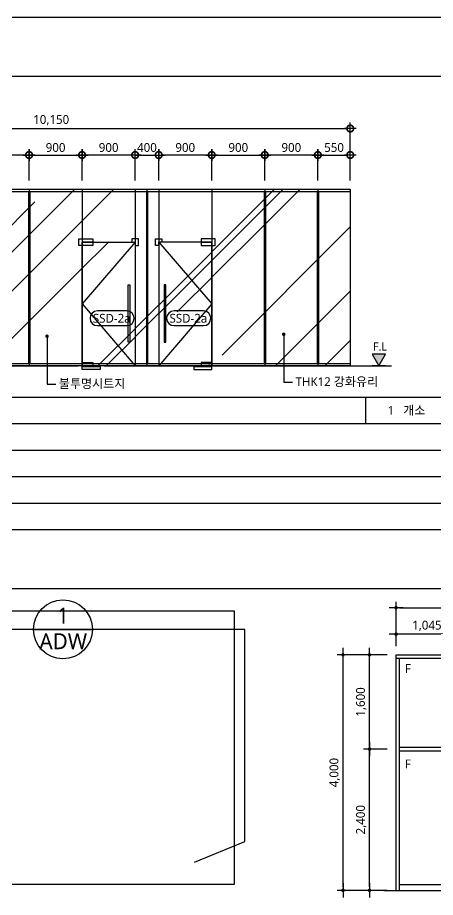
# Model space of a CAD drawing. Header units: millimetres. Extents: x -3 to 459584, y -660938 to -11738.
# Drawn here: x 92087 to 99177, y -135277 to -120334 of the extents above; entities that cross this region are included whole.
import ezdxf
from ezdxf import colors
from ezdxf.entities.mleader import LeaderData, LeaderLine
from ezdxf.enums import TextEntityAlignment as Align
from ezdxf.math import Vec2, Vec3

# ---------------------------------------------------------------- set-up
doc = ezdxf.new("R2010")
doc.units = ezdxf.units.MM
doc.header["$LTSCALE"] = 200
for name, pattern in [('CEN-GAUN', [32.2, 30, -1, 0.2, -1]), ('CENTER1', [2.7, 2.5, -0.1, 0, -0.1]), ('CENTERX2', [4, 2.5, -0.5, 0.5, -0.5]), ('DASHDOT', [1, 0.5, -0.25, 0, -0.25]), ('H1', [1, 0.5, -0.5])]:
    doc.linetypes.add(name, pattern=pattern)
doc.layers.get('DEFPOINTS').update_dxf_attribs({"color": 137})
for name, color, linetype in [('0.KSC-DIM', 5, 'Continuous'), ('0.KSC-DOOR', 4, 'Continuous'), ('3TXT', 3, 'Continuous'), ('4ELE', 4, 'Continuous'), ('7ELE', 7, 'Continuous'), ('A-ELEV-PCN4', 4, 'Continuous'), ('A-ELEV-PCN5', 5, 'Continuous'), ('A-ELEV-PCN9', 9, 'Continuous'), ('A-PATT', 252, 'Continuous'), ('a-TAG-1', 6, 'Continuous'), ('A-TAG-2', 4, 'Continuous'), ('A-wall-유리파티션', 5, 'Continuous'), ('CEN', 1, 'CEN-GAUN'), ('CTR', 1, 'Continuous'), ('DIM', 7, 'Continuous'), ('door-sym', 1, 'CENTER1'), ('ELE3', 3, 'Continuous'), ('ELE6', 6, 'Continuous'), ('SYM', 6, 'Continuous'), ('TAG', 6, 'Continuous'), ('TAR-LEVEL', 6, 'Continuous'), ('TEX', 3, 'Continuous'), ('WIN-N', 5, 'Continuous')]:
    doc.layers.add(name, color=color, linetype=linetype)
doc.layers.add('WIN', color=4, linetype='Continuous', lineweight=0)
doc.styles.add('ARIAL', font='malgun.ttf')
doc.styles.add('S1', font='malgun.ttf')
doc.styles.add('돋움', font='malgun.ttf')
doc.styles.add('스타일1', font='malgun.ttf')
doc.dimstyles.new('CJA-50', dxfattribs={"dimscale": 50, "dimtxt": 3, "dimasz": 1, "dimexe": 2, "dimexo": 3, "dimgap": 1, "dimtad": 1, "dimdec": 0, "dimzin": 1, "dimdsep": 46, "dimlunit": 6, "dimtxsty": 'S1', "dimblk": 'GAUN-DOT', "dimcen": -2, "dimdle": 2, "dimclrd": 256, "dimclre": 256, "dimclrt": 3, "dimadec": 0, "dimazin": 0, "dimtfac": 1, "dimtdec": 0, "dimtix": 1, "dimtmove": 2, "dimatfit": 3, "dimldrblk": 'DOTSMALL', "dimfxl": 1, "dimtolj": 1, "dimtzin": 1, "dimarcsym": 0})
doc.dimstyles.new('CJC-50', dxfattribs={"dimscale": 50, "dimtxt": 3, "dimasz": 1.2, "dimexe": 2, "dimexo": 3, "dimgap": 1, "dimtad": 1, "dimdec": 0, "dimdsep": 46, "dimlunit": 6, "dimtxsty": 'ARIAL', "dimblk": 'CJDOT', "dimcen": 1, "dimclrd": 256, "dimclre": 256, "dimclrt": 3, "dimadec": 0, "dimazin": 0, "dimtfac": 1, "dimtdec": 0, "dimtix": 1, "dimtmove": 2, "dimatfit": 2, "dimfxl": 1, "dimlwd": -1, "dimlwe": -1, "dimarcsym": 0})

# ---------------------------------------------------------------- blocks, each defined once
blk = doc.blocks.new('단면레벨-1')
at = {"layer": 'TAG'}
blk.add_hatch(color=256, dxfattribs=at).paths.add_polyline_path([(0, 0), (2.27, 3.93), (-2.27, 3.93)])
for p, q in [((-2.27, 3.93), (0, 0)), ((2.27, 3.93), (-2.27, 3.93)), ((0, 0), (2.27, 3.93)), ((2.27, 0), (-2.27, 0))]:
    blk.add_line(p, q, dxfattribs=at)
at = {"layer": 'TAG', "color": 3, "style": '돋움'}
blk.add_attdef('GL.+1500', text='', height=2.81, dxfattribs=at).set_placement((0.37, 6.53), align=Align.MIDDLE)
blk = doc.blocks.new('GAUN-DOT')
at = {"linetype": 'ByBlock'}
for p, q in [((2, 0), (-2, 0)), ((0, -2), (0, 2))]:
    blk.add_line(p, q, dxfattribs=at)
at = {"const_width": 2.25}
blk.add_lwpolyline([(0, 0.28125, 1), (0, -0.28125, 1)], format="xyb", close=True, dxfattribs=at)
blk = doc.blocks.new('*D282')
at = {"layer": 'DEFPOINTS', "color": 0, "transparency": 16777216}
for p in [(97732, -122218), (87582, -123248), (97732, -123248)]:
    blk.add_point(p, dxfattribs=at)
at = {"layer": 'DIM', "lineweight": -2, "transparency": 16777216}
for p, q in [((87582, -123098), (87582, -122118)), ((87632, -122218), (97682, -122218)), ((97732, -123098), (97732, -122118))]:
    blk.add_line(p, q, dxfattribs=at)
at = {"layer": 'DIM', "lineweight": -2, "transparency": 16777216, "xscale": 50, "yscale": 50, "zscale": 50, "rotation": 180}
blk.add_blockref('GAUN-DOT', (87582, -122218), dxfattribs=at)
at = {"layer": 'DIM', "lineweight": -2, "transparency": 16777216, "xscale": 50, "yscale": 50, "zscale": 50}
blk.add_blockref('GAUN-DOT', (97732, -122218), dxfattribs=at)
at = {"layer": 'DIM', "color": 3, "transparency": 16777216, "insert": (92657, -122078), "char_height": 150, "attachment_point": 5, "style": 'S1'}
blk.add_mtext('\\A1;10,150', dxfattribs=at)
blk = doc.blocks.new('_DotSmall')
at = {"color": 0, "linetype": 'ByBlock', "const_width": 0.5}
blk.add_lwpolyline([(-0.0625, 0, 1), (0.0625, 0, 1)], format="xyb", close=True, dxfattribs=at)
blk = doc.blocks.new('*D285')
at = {"layer": 'DEFPOINTS', "color": 0, "transparency": 16777216}
for p in [(93182, -122668), (92282, -123248), (93182, -123248)]:
    blk.add_point(p, dxfattribs=at)
at = {"layer": 'DIM', "lineweight": -2, "transparency": 16777216}
for p, q in [((92282, -123098), (92282, -122568)), ((92332, -122668), (93132, -122668)), ((93182, -123098), (93182, -122568))]:
    blk.add_line(p, q, dxfattribs=at)
at = {"layer": 'DIM', "lineweight": -2, "transparency": 16777216, "xscale": 50, "yscale": 50, "zscale": 50, "rotation": 180}
blk.add_blockref('GAUN-DOT', (92282, -122668), dxfattribs=at)
at = {"layer": 'DIM', "lineweight": -2, "transparency": 16777216, "xscale": 50, "yscale": 50, "zscale": 50}
blk.add_blockref('GAUN-DOT', (93182, -122668), dxfattribs=at)
at = {"layer": 'DIM', "color": 3, "transparency": 16777216, "insert": (92732, -122541), "char_height": 150, "attachment_point": 5, "style": 'S1'}
blk.add_mtext('\\A1;900', dxfattribs=at)
blk = doc.blocks.new('*D286')
at = {"layer": 'DEFPOINTS', "color": 0, "transparency": 16777216}
for p in [(93182, -122668), (93182, -123248), (94082, -123248)]:
    blk.add_point(p, dxfattribs=at)
at = {"layer": 'DIM', "lineweight": -2, "transparency": 16777216}
for p, q in [((93182, -123098), (93182, -122568)), ((94032, -122668), (93232, -122668)), ((94082, -123098), (94082, -122568))]:
    blk.add_line(p, q, dxfattribs=at)
at = {"layer": 'DIM', "lineweight": -2, "transparency": 16777216, "xscale": 50, "yscale": 50, "zscale": 50, "rotation": 180}
blk.add_blockref('GAUN-DOT', (93182, -122668), dxfattribs=at)
at = {"layer": 'DIM', "lineweight": -2, "transparency": 16777216, "xscale": 50, "yscale": 50, "zscale": 50}
blk.add_blockref('GAUN-DOT', (94082, -122668), dxfattribs=at)
at = {"layer": 'DIM', "color": 3, "transparency": 16777216, "insert": (93632, -122541), "char_height": 150, "attachment_point": 5, "style": 'S1'}
blk.add_mtext('\\A1;900', dxfattribs=at)
blk = doc.blocks.new('*D287')
at = {"layer": 'DEFPOINTS', "color": 0, "transparency": 16777216}
for p in [(94482, -122668), (94082, -123248), (94482, -123248)]:
    blk.add_point(p, dxfattribs=at)
at = {"layer": 'DIM', "lineweight": -2, "transparency": 16777216}
for p, q in [((94032, -122668), (93982, -122668)), ((94082, -123098), (94082, -122568)), ((94082, -122668), (94482, -122668)), ((94482, -123098), (94482, -122568)), ((94532, -122668), (94582, -122668))]:
    blk.add_line(p, q, dxfattribs=at)
at = {"layer": 'DIM', "lineweight": -2, "transparency": 16777216, "xscale": 50, "yscale": 50, "zscale": 50}
blk.add_blockref('GAUN-DOT', (94082, -122668), dxfattribs=at)
at = {"layer": 'DIM', "lineweight": -2, "transparency": 16777216, "xscale": 50, "yscale": 50, "zscale": 50, "rotation": 180}
blk.add_blockref('GAUN-DOT', (94482, -122668), dxfattribs=at)
at = {"layer": 'DIM', "color": 3, "transparency": 16777216, "insert": (94282, -122541), "char_height": 150, "attachment_point": 5, "style": 'S1'}
blk.add_mtext('\\A1;400', dxfattribs=at)
blk = doc.blocks.new('*D288')
at = {"layer": 'DEFPOINTS', "color": 0, "transparency": 16777216}
for p in [(94482, -122668), (94482, -123248), (95382, -123248)]:
    blk.add_point(p, dxfattribs=at)
at = {"layer": 'DIM', "lineweight": -2, "transparency": 16777216}
for p, q in [((94482, -123098), (94482, -122568)), ((95332, -122668), (94532, -122668)), ((95382, -123098), (95382, -122568))]:
    blk.add_line(p, q, dxfattribs=at)
at = {"layer": 'DIM', "lineweight": -2, "transparency": 16777216, "xscale": 50, "yscale": 50, "zscale": 50, "rotation": 180}
blk.add_blockref('GAUN-DOT', (94482, -122668), dxfattribs=at)
at = {"layer": 'DIM', "lineweight": -2, "transparency": 16777216, "xscale": 50, "yscale": 50, "zscale": 50}
blk.add_blockref('GAUN-DOT', (95382, -122668), dxfattribs=at)
at = {"layer": 'DIM', "color": 3, "transparency": 16777216, "insert": (94932, -122541), "char_height": 150, "attachment_point": 5, "style": 'S1'}
blk.add_mtext('\\A1;900', dxfattribs=at)
blk = doc.blocks.new('*D289')
at = {"layer": 'DEFPOINTS', "color": 0, "transparency": 16777216}
for p in [(97732, -122668), (97182, -123248), (97732, -123248)]:
    blk.add_point(p, dxfattribs=at)
at = {"layer": 'DIM', "lineweight": -2, "transparency": 16777216}
for p, q in [((97182, -123098), (97182, -122568)), ((97232, -122668), (97682, -122668)), ((97732, -123098), (97732, -122568))]:
    blk.add_line(p, q, dxfattribs=at)
at = {"layer": 'DIM', "lineweight": -2, "transparency": 16777216, "xscale": 50, "yscale": 50, "zscale": 50, "rotation": 180}
blk.add_blockref('GAUN-DOT', (97182, -122668), dxfattribs=at)
at = {"layer": 'DIM', "lineweight": -2, "transparency": 16777216, "xscale": 50, "yscale": 50, "zscale": 50}
blk.add_blockref('GAUN-DOT', (97732, -122668), dxfattribs=at)
at = {"layer": 'DIM', "color": 3, "transparency": 16777216, "insert": (97457, -122541), "char_height": 150, "attachment_point": 5, "style": 'S1'}
blk.add_mtext('\\A1;550', dxfattribs=at)
blk = doc.blocks.new('DN')
at = {"layer": 'SYM', "color": 6}
blk.add_lwpolyline([(12.5, 0.17, 1), (12.5, 5.17), (2.5, 5.17, 1), (2.5, 0.17)], format="xyb", close=True, dxfattribs=at)
at = {"layer": 'SYM', "color": 3, "style": '스타일1'}
blk.add_attdef('FSD-1', text='', height=3, dxfattribs=at).set_placement((7.37, 2.67), align=Align.MIDDLE_CENTER)
blk = doc.blocks.new('SST-900')
at = {"color": 8, "linetype": 'H1', "ltscale": 50}
blk.add_wipeout([(0, -0.8), (68.6, -0.8), (68.6, 160), (0, 160)], dxfattribs=at).dxf.layer = '0.KSC-DOOR'
at = {"layer": '0.KSC-DIM', "color": 1, "linetype": 'CENTERX2', "ltscale": 200}
blk.add_lwpolyline([(0, 160), (68.6, 80), (0, 0)], dxfattribs=at)
at = {"layer": '0.KSC-DOOR', "color": 5}
for points in [[(-0.2, 155.7), (-4.4, 155.7), (-4.4, 164.3), (4, 164.3, -0.440022), (4.2, 164), (4.2, 160.2), (-0.2, 160.2), (-0.2, 155.7)], [(68.8, 155.7), (73, 155.7), (73, 164.3), (55.2, 164.3, 0.440022), (54.9, 164), (54.9, 160.2), (68.8, 160.2), (68.8, 155.7)]]:
    blk.add_lwpolyline(points, format="xyb", dxfattribs=at)
at = {"layer": '0.KSC-DOOR'}
blk.add_lwpolyline([(0, 0), (68.6, 0), (68.6, 160), (0, 160)], close=True, dxfattribs=at)
at = {"layer": '0.KSC-DOOR', "color": 5}
for points in [[(54.9, 155.7), (68.6, 155.7), (68.6, 160), (54.9, 160)], [(54.9, 0), (68.6, 0), (68.6, 4.3), (54.9, 4.3)]]:
    blk.add_lwpolyline(points, close=True, dxfattribs=at)
at = {"layer": '0.KSC-DOOR', "color": 6}
blk.add_lwpolyline([(7, 30.4), (9, 30.4), (9, 104.7), (7, 104.7)], close=True, dxfattribs=at)
at = {"layer": '0.KSC-DOOR', "color": 8, "linetype": 'H1', "ltscale": 0.5}
for points in [[(66.5, 0.6), (64.3, 0.6), (64.3, -0.8), (66.5, -0.8)], [(45.2, -4.7), (68.6, -4.7), (68.6, -0.8), (45.2, -0.8)], [(45.2, -0.9), (68.6, -0.9), (68.6, -0.8), (45.2, -0.8)]]:
    blk.add_lwpolyline(points, close=True, dxfattribs=at)
blk = doc.blocks.new('*D130')
at = {"layer": 'DEFPOINTS', "color": 0, "transparency": 16777216}
for p in [(96282, -122668), (95382, -123248), (96282, -123248)]:
    blk.add_point(p, dxfattribs=at)
at = {"layer": 'DIM', "lineweight": -2, "transparency": 16777216}
for p, q in [((95382, -123098), (95382, -122568)), ((95432, -122668), (96232, -122668)), ((96282, -123098), (96282, -122568))]:
    blk.add_line(p, q, dxfattribs=at)
at = {"layer": 'DIM', "lineweight": -2, "transparency": 16777216, "xscale": 50, "yscale": 50, "zscale": 50, "rotation": 180}
blk.add_blockref('GAUN-DOT', (95382, -122668), dxfattribs=at)
at = {"layer": 'DIM', "lineweight": -2, "transparency": 16777216, "xscale": 50, "yscale": 50, "zscale": 50}
blk.add_blockref('GAUN-DOT', (96282, -122668), dxfattribs=at)
at = {"layer": 'DIM', "color": 3, "transparency": 16777216, "insert": (95832, -122541), "char_height": 150, "attachment_point": 5, "style": 'S1'}
blk.add_mtext('\\A1;900', dxfattribs=at)
blk = doc.blocks.new('*D131')
at = {"layer": 'DEFPOINTS', "color": 0, "transparency": 16777216}
for p in [(96282, -122668), (96282, -123248), (97182, -123248)]:
    blk.add_point(p, dxfattribs=at)
at = {"layer": 'DIM', "lineweight": -2, "transparency": 16777216}
for p, q in [((96282, -123098), (96282, -122568)), ((97132, -122668), (96332, -122668)), ((97182, -123098), (97182, -122568))]:
    blk.add_line(p, q, dxfattribs=at)
at = {"layer": 'DIM', "lineweight": -2, "transparency": 16777216, "xscale": 50, "yscale": 50, "zscale": 50, "rotation": 180}
blk.add_blockref('GAUN-DOT', (96282, -122668), dxfattribs=at)
at = {"layer": 'DIM', "lineweight": -2, "transparency": 16777216, "xscale": 50, "yscale": 50, "zscale": 50}
blk.add_blockref('GAUN-DOT', (97182, -122668), dxfattribs=at)
at = {"layer": 'DIM', "color": 3, "transparency": 16777216, "insert": (96732, -122541), "char_height": 150, "attachment_point": 5, "style": 'S1'}
blk.add_mtext('\\A1;900', dxfattribs=at)
blk = doc.blocks.new('*D132')
at = {"layer": 'DEFPOINTS', "color": 0, "transparency": 16777216}
for p in [(91382, -122668), (91382, -123248), (92282, -123248)]:
    blk.add_point(p, dxfattribs=at)
at = {"layer": 'DIM', "lineweight": -2, "transparency": 16777216}
for p, q in [((91382, -123098), (91382, -122568)), ((92232, -122668), (91432, -122668)), ((92282, -123098), (92282, -122568))]:
    blk.add_line(p, q, dxfattribs=at)
at = {"layer": 'DIM', "lineweight": -2, "transparency": 16777216, "xscale": 50, "yscale": 50, "zscale": 50, "rotation": 180}
blk.add_blockref('GAUN-DOT', (91382, -122668), dxfattribs=at)
at = {"layer": 'DIM', "lineweight": -2, "transparency": 16777216, "xscale": 50, "yscale": 50, "zscale": 50}
blk.add_blockref('GAUN-DOT', (92282, -122668), dxfattribs=at)
at = {"layer": 'DIM', "color": 3, "transparency": 16777216, "insert": (91832, -122541), "char_height": 150, "attachment_point": 5, "style": 'S1'}
blk.add_mtext('\\A1;900', dxfattribs=at)
blk = doc.blocks.new('_Dot')
at = {"color": 0, "linetype": 'ByBlock', "lineweight": -2}
blk.add_line((-0.5, 0), (-1, 0), dxfattribs=at)
at = {"color": 0, "linetype": 'ByBlock', "const_width": 0.5}
blk.add_lwpolyline([(-0.25, 0, 1), (0.25, 0, 1)], format="xyb", close=True, dxfattribs=at)
blk = doc.blocks.new('CJDOT')
blk.add_line((-2, 0), (2, 0))
at = {"const_width": 0.5}
blk.add_lwpolyline([(-0.25, 0, 1), (0.25, 0, 1)], format="xyb", close=True, dxfattribs=at)
blk = doc.blocks.new('*D319')
at = {"layer": 'DEFPOINTS', "color": 0, "linetype": 'Continuous', "ltscale": 0.1, "transparency": 16777216}
for p in [(98510, -130806, 0), (98510, -131157, 0), (99555, -131157, 0)]:
    blk.add_point(p, dxfattribs=at)
at = {"layer": 'DIM', "ltscale": 0.1, "transparency": 16777216}
for p, q in [((98510, -131007, 0), (98510, -130706, 0)), ((99555, -131007, 0), (99555, -130706, 0)), ((99495, -130806, 0), (98570, -130806, 0))]:
    blk.add_line(p, q, dxfattribs=at)
at = {"layer": 'DIM', "linetype": 'Continuous', "ltscale": 0.1, "transparency": 16777216, "xscale": 60, "yscale": 60, "zscale": 60}
for p, rotation in [((98510, -130806, 0), 179.9999998615234), ((99555, -130806, 0), 359.9999998615234)]:
    blk.add_blockref('CJDOT', p, dxfattribs=dict(at, rotation=rotation))
at = {"layer": 'DIM', "color": 3, "linetype": 'Continuous', "ltscale": 0.1, "transparency": 16777216, "insert": (99032, -130666, 0), "char_height": 150, "attachment_point": 5, "rotation": 360, "style": 'S1'}
blk.add_mtext('1,045', dxfattribs=at)
blk = doc.blocks.new('*D320')
at = {"layer": 'DEFPOINTS', "color": 0, "linetype": 'Continuous', "ltscale": 0.1, "transparency": 16777216}
for p in [(104985, -130356, 0), (98510, -131157, 0), (104985, -131157, 0)]:
    blk.add_point(p, dxfattribs=at)
at = {"layer": 'DIM', "ltscale": 0.1, "transparency": 16777216}
for p, q in [((98510, -131007, 0), (98510, -130256, 0)), ((104985, -131007, 0), (104985, -130256, 0)), ((98570, -130356, 0), (104925, -130356, 0))]:
    blk.add_line(p, q, dxfattribs=at)
at = {"layer": 'DIM', "linetype": 'Continuous', "ltscale": 0.1, "transparency": 16777216, "xscale": 60, "yscale": 60, "zscale": 60, "rotation": 180}
blk.add_blockref('CJDOT', (98510, -130356, 0), dxfattribs=at)
at = {"layer": 'DIM', "linetype": 'Continuous', "ltscale": 0.1, "transparency": 16777216, "xscale": 60, "yscale": 60, "zscale": 60}
blk.add_blockref('CJDOT', (104985, -130356, 0), dxfattribs=at)
at = {"layer": 'DIM', "color": 3, "linetype": 'Continuous', "ltscale": 0.1, "transparency": 16777216, "insert": (101747, -130216, 0), "char_height": 150, "attachment_point": 5, "style": 'S1'}
blk.add_mtext('6,475', dxfattribs=at)
blk = doc.blocks.new('*D321')
at = {"layer": 'DEFPOINTS', "color": 0, "linetype": 'Continuous', "ltscale": 0.1, "transparency": 16777216}
for p in [(98059, -132757), (98510, -132757), (98510, -135157)]:
    blk.add_point(p, dxfattribs=at)
at = {"layer": 'DIM', "ltscale": 0.1, "transparency": 16777216}
for p, q in [((98360, -132757), (97959, -132757)), ((98059, -135097), (98059, -132817)), ((98360, -135157), (97959, -135157))]:
    blk.add_line(p, q, dxfattribs=at)
at = {"layer": 'DIM', "linetype": 'Continuous', "ltscale": 0.1, "transparency": 16777216, "xscale": 60, "yscale": 60, "zscale": 60}
for p, rotation in [((98059, -132757), 90), ((98059, -135157), 270)]:
    blk.add_blockref('CJDOT', p, dxfattribs=dict(at, rotation=rotation))
at = {"layer": 'DIM', "color": 3, "linetype": 'Continuous', "ltscale": 0.1, "transparency": 16777216, "insert": (97919, -133957), "char_height": 150, "attachment_point": 5, "rotation": 90, "style": 'S1'}
blk.add_mtext('2,400', dxfattribs=at)
blk = doc.blocks.new('*D322')
at = {"layer": 'DEFPOINTS', "color": 0, "linetype": 'Continuous', "ltscale": 0.1, "transparency": 16777216}
for p in [(98059, -131157), (98510, -131157, 0), (98510, -132757)]:
    blk.add_point(p, dxfattribs=at)
at = {"layer": 'DIM', "ltscale": 0.1, "transparency": 16777216}
for p, q in [((98360, -131157), (97959, -131157)), ((98059, -132697), (98059, -131217)), ((98360, -132757), (97959, -132757))]:
    blk.add_line(p, q, dxfattribs=at)
at = {"layer": 'DIM', "linetype": 'Continuous', "ltscale": 0.1, "transparency": 16777216, "xscale": 60, "yscale": 60, "zscale": 60}
for p, rotation in [((98059, -131157), 90), ((98059, -132757), 270)]:
    blk.add_blockref('CJDOT', p, dxfattribs=dict(at, rotation=rotation))
at = {"layer": 'DIM', "color": 3, "linetype": 'Continuous', "ltscale": 0.1, "transparency": 16777216, "insert": (97919, -131957), "char_height": 150, "attachment_point": 5, "rotation": 90, "style": 'S1'}
blk.add_mtext('1,600', dxfattribs=at)
blk = doc.blocks.new('*D323')
at = {"layer": 'DEFPOINTS', "color": 0, "linetype": 'Continuous', "ltscale": 0.1, "transparency": 16777216}
for p in [(97609, -131157), (98510, -131157), (98510, -135157)]:
    blk.add_point(p, dxfattribs=at)
at = {"layer": 'DIM', "ltscale": 0.1, "transparency": 16777216}
for p, q in [((98360, -131157), (97509, -131157)), ((97609, -135097), (97609, -131217)), ((98360, -135157), (97509, -135157))]:
    blk.add_line(p, q, dxfattribs=at)
at = {"layer": 'DIM', "linetype": 'Continuous', "ltscale": 0.1, "transparency": 16777216, "xscale": 60, "yscale": 60, "zscale": 60}
for p, rotation in [((97609, -131157), 90), ((97609, -135157), 270)]:
    blk.add_blockref('CJDOT', p, dxfattribs=dict(at, rotation=rotation))
at = {"layer": 'DIM', "color": 3, "linetype": 'Continuous', "ltscale": 0.1, "transparency": 16777216, "insert": (97469, -133157), "char_height": 150, "attachment_point": 5, "rotation": 90, "style": 'S1'}
blk.add_mtext('4,000', dxfattribs=at)
blk = doc.blocks.new('ASD-1')
at = {"layer": 'door-sym', "elevation": 0}
for points in [[(2061, 1138), (1991, 1067), (2061, 997)], [(2332, 1067), (2261, 1138), (2261, 997)]]:
    blk.add_lwpolyline(points, close=True, dxfattribs=at)
at = {"layer": 'WIN'}
for p, q in [((1170, 0), (1170, 2170)), ((1230, 0), (1230, 2170)), ((3110, 0), (3110, 2170)), ((3170, 0), (3170, 2170))]:
    blk.add_line(p, q, dxfattribs=at)
blk.add_lwpolyline([(0, 2370), (4240, 2370), (4240, 0), (0, 0)], close=True, dxfattribs=at)
for points in [[(0, 2170), (4240, 2170)], [(2170, 2170), (2170, 0)], [(1230, 2070), (3110, 2070)], [(1230, 2070), (3110, 2070)], [(0, 100), (1170, 100)], [(1230, 100), (1240, 100)], [(1240, 100), (3110, 100)], [(3170, 100), (4240, 100)]]:
    blk.add_lwpolyline(points, dxfattribs=at)
at = {"layer": 'WIN-N'}
for p, q in [((2043, 2212), (2043, 2324)), ((2043, 2324), (2290, 2324)), ((2043, 2255), (2290, 2255)), ((2290, 2324), (2290, 2212)), ((2290, 2212), (2043, 2212)), ((2207, 2241), (2249, 2241)), ((2207, 2241), (2207, 2224)), ((2207, 2224), (2249, 2224)), ((2249, 2241), (2249, 2224))]:
    blk.add_line(p, q, dxfattribs=at)
at = {"layer": 'SYM'}
ref = blk.add_blockref('DN', (1811, 589, 0), dxfattribs=dict(at, xscale=50.00000000000001, yscale=50.00000000000001, zscale=50.00000000000001))
ref.add_attrib('1-FSD', 'ASD-1', dxfattribs={"color": 3, "height": 150, "style": '스타일1'}).set_placement((2179, 723, 0), align=Align.MIDDLE_CENTER)
blk = doc.blocks.new('ADW-1')
at = {"elevation": 0}
blk.add_lwpolyline([(0, 4000), (9825, 4000), (9825, 0), (0, 0)], close=True, dxfattribs=at)
at = {"layer": '4ELE'}
for p, q in [((9825, 3940), (0, 3940)), ((60, 0, 0), (60, 3940, 0)), ((1015, 0, 0), (1015, 3940, 0)), ((1075, 0, 0), (1075, 3940, 0)), ((2075, 0, 0), (2075, 3940, 0)), ((2135, 0, 0), (2135, 3940, 0)), ((3305, 2370, 0), (3305, 3940, 0)), ((3365, 2370, 0), (3365, 3940, 0)), ((5245, 2370, 0), (5245, 3940, 0)), ((5305, 2370, 0), (5305, 3940, 0)), ((6375, 0, 0), (6375, 3940, 0)), ((6625, 0, 0), (6625, 3940, 0)), ((8120, 100, 0), (8120, 3940, 0)), ((8180, 100, 0), (8180, 3940, 0)), ((9675, 0, 0), (9675, 3940, 0)), ((9825, 0, 0), (9825, 3940, 0)), ((3365, 2430, 0), (5245, 2430, 0)), ((5305, 2430, 0), (6375, 2430, 0)), ((2135, 2370, 0), (6375, 2370, 0)), ((6625, 2370, 0), (8120, 2370, 0)), ((8180, 2370, 0), (9675, 2370, 0))]:
    blk.add_line(p, q, dxfattribs=at)
at = {"layer": '4ELE', "elevation": 0}
for points in [[(60, 2430), (1015, 2430)], [(1075, 2430), (2075, 2430)], [(2135, 2430), (3305, 2430)], [(8120, 2430), (6625, 2430)], [(9675, 2430), (8180, 2430)], [(60, 2370), (1015, 2370)], [(1075, 2370), (2075, 2370)], [(6625, 100), (9675, 100)]]:
    blk.add_lwpolyline(points, dxfattribs=at)
at = {"layer": '7ELE', "elevation": 0}
blk.add_lwpolyline([(2050, 690, -1), (2020, 690), (2020, 1440, -1), (2050, 1440)], format="xyb", close=True, dxfattribs=at)
at = {"layer": 'CTR', "linetype": 'DASHDOT', "ltscale": 100, "elevation": 0}
blk.add_lwpolyline([(2075, 0), (1095, 1170), (2075, 2310)], dxfattribs=at)
at = {"layer": 'WIN', "elevation": 0}
blk.add_lwpolyline([(1995, 80), (1155, 80), (1155, 2290), (1995, 2290)], close=True, dxfattribs=at)
at = {"layer": 'WIN-N'}
for q in [(0, 4000, 0), (9825, 0, 0)]:
    blk.add_line((0, 0, 0), q, dxfattribs=at)
blk.add_lwpolyline([(0, 4000), (9825, 4000)], dxfattribs=at)
at = {"layer": 'WIN-N', "elevation": 0}
blk.add_lwpolyline([(60, 100), (1015, 100)], dxfattribs=at)
at = {"layer": 'WIN'}
blk.add_blockref('ASD-1', (2135, 0, 0), dxfattribs=at)
blk = doc.blocks.new('dor&win')
at = {"layer": 'a-TAG-1', "ltscale": 0.2}
blk.add_line((-5.5, 0), (5.5, 0), dxfattribs=at)
blk.add_circle((0, 0), 5.5, dxfattribs=at)
at = {"layer": 'a-TAG-1', "color": 3, "style": 'ARIAL'}
for tag, p in [('1', (0, 2.58)), ('FSD', (0.07, -2.22))]:
    blk.add_attdef(tag, text='', height=3, dxfattribs=at).set_placement(p, align=Align.MIDDLE_CENTER)

msp = doc.modelspace()

# ---------------------------------------------------------------- linework, layer by layer
at = {"color": 251}
msp.add_lwpolyline([(88472.2, -130410), (95762.2, -130410), (95762.2, -135060), (88472.2, -135060)], close=True, dxfattribs=at)
at = {"layer": 'A-ELEV-PCN5'}
msp.add_line((87582.2, -123288.1), (97732.2, -123288.1), dxfattribs=at)
at = {"layer": 'A-ELEV-PCN9'}
for p, q in [((92282.2, -123248.1), (92282.2, -126248.1)), ((94282.2, -123248.1), (94282.2, -126248.1)), ((96282.2, -123248.1), (96282.2, -126248.1)), ((97182.2, -123248.1), (97182.2, -126248.1)), ((92272.2, -123288.1), (92272.2, -126208.1)), ((92292.2, -123288.1), (92292.2, -126208.1)), ((94272.2, -123288.1), (94272.2, -126208.1)), ((94292.2, -123288.1), (94292.2, -126208.1)), ((96272.2, -123288.1), (96272.2, -126208.1)), ((96292.2, -123288.1), (96292.2, -126208.1)), ((97172.2, -123288.1), (97172.2, -126208.1)), ((97192.2, -123288.1), (97192.2, -126208.1))]:
    msp.add_line(p, q, dxfattribs=at)
at = {"layer": 'A-TAG-2', "color": 7}
for p, q in [((118447.2, -121334.1), (84097.2, -121334.1)), ((118447.2, -130034.1), (84097.2, -130034.1))]:
    msp.add_line(p, q, dxfattribs=at)
at = {"layer": 'A-wall-유리파티션'}
msp.add_line((87582.2, -123248.1), (97682.2, -123248.1), dxfattribs=at)
at = {"layer": 'CEN'}
msp.add_line((98303.5, -135156.6, 0), (109728.1, -135156.6, 0), dxfattribs=at)
at = {"layer": 'ELE3'}
for p, q in [((118447.2, -120334.1), (84097.2, -120334.1)), ((118447.2, -129034.1), (84097.2, -129034.1))]:
    msp.add_line(p, q, dxfattribs=at)
at = {"layer": 'ELE6'}
for p, q in [((118447.2, -126784.1), (84097.2, -126784.1)), ((97992.1, -126784.1), (97992.1, -127234.1)), ((118447.2, -127234.1), (84097.2, -127234.1)), ((118447.2, -127684.1), (84097.2, -127684.1)), ((118447.2, -128134.1), (84097.2, -128134.1)), ((118447.2, -128584.1), (84097.2, -128584.1))]:
    msp.add_line(p, q, dxfattribs=at)
msp.add_lwpolyline([(95087.4, -134678.2), (95940.9, -134324.7), (95940.9, -130724.7), (89229.1, -130724.7), (88605.5, -131478.2)], dxfattribs=at)

# ---------------------------------------------------------------- block references
at = {"layer": 'A-ELEV-PCN4', "yscale": 13.1249999999998, "zscale": 13.1249999999998}
for p, xscale in [((94082.2, -126248.1), -13.1249999999998), ((94482.2, -126248.1), 13.1249999999998)]:
    msp.add_blockref('SST-900', p, dxfattribs=dict(at, xscale=xscale))
at = {"layer": 'a-TAG-1'}
ref = msp.add_blockref('dor&win', (92855.6, -130724.7), dxfattribs=dict(at, xscale=90.90909090894274, yscale=90.90909090894274, zscale=90.90909090894274))
ref.add_attrib('1', '1', dxfattribs={"color": 3, "height": 270, "style": 'S1', "width": 0.9}).set_placement((92855.6, -130489.8), align=Align.MIDDLE_CENTER)
ref.add_attrib('FSD', 'ADW', dxfattribs={"color": 3, "height": 270, "style": 'S1'}).set_placement((92861.7, -130926.8), align=Align.MIDDLE_CENTER)
at = {"layer": 'TAR-LEVEL'}
ref = msp.add_blockref('단면레벨-1', (98218.5, -126248.1), dxfattribs=dict(at, xscale=50, yscale=50, zscale=50))
ref.add_attrib('GL.+1500', 'F.L', dxfattribs={"color": 3, "height": 140.62, "style": 'ARIAL'}).set_placement((98236.9, -125921.8), align=Align.MIDDLE)
at = {"layer": 'WIN'}
msp.add_blockref('ADW-1', (98509.6, -135156.6, 0), dxfattribs=at)

# ---------------------------------------------------------------- texts
at = {"layer": '3TXT', "color": 3, "style": '스타일1'}
for p in [(98710.5, -131390.2), (98710.5, -133009.8)]:
    msp.add_text('F', height=150, dxfattribs=at).set_placement(p, align=Align.MIDDLE_CENTER)
at = {"layer": 'TEX', "style": 'S1'}
for s, p in [('1', (98479.7, -127080.1)), ('개소', (99006.7, -127080.1))]:
    msp.add_text(s, height=150, dxfattribs=at).set_placement(p, align=Align.RIGHT)

# ---------------------------------------------------------------- dimensions: what is measured, and where the dimension line sits
at = {"layer": 'DIM'}
for base, p1, p2, picture, middle in [((97732.2, -122218.2), (87582.2, -123248.1), (97732.2, -123248.1), '*D282', (92657.2, -122077.7)), ((93182.2, -122668.1), (92282.2, -123248.1), (93182.2, -123248.1), '*D285', (92732.2, -122540.6)), ((94482.2, -122668.1), (94082.2, -123248.1), (94482.2, -123248.1), '*D287', (94282.2, -122540.6)), ((96282.2, -122668.1), (95382.2, -123248.1), (96282.2, -123248.1), '*D130', (95832.2, -122540.6)), ((97732.2, -122668.1), (97182.2, -123248.1), (97732.2, -123248.1), '*D289', (97457.2, -122540.6))]:
    dim = msp.add_linear_dim(base=base, p1=p1, p2=p2, angle=180, dimstyle='CJA-50', dxfattribs=at)
    dim.commit()
    dim.dimension.update_dxf_attribs({"geometry": picture, "text_midpoint": middle})
for base, p1, p2, picture, middle in [((91382.2, -122668.1), (92282.2, -123248.1), (91382.2, -123248.1), '*D132', (91832.2, -122540.6)), ((93182.2, -122668.1), (94082.2, -123248.1), (93182.2, -123248.1), '*D286', (93632.2, -122540.6)), ((94482.2, -122668.1), (95382.2, -123248.1), (94482.2, -123248.1), '*D288', (94932.2, -122540.6)), ((96282.2, -122668.1), (97182.2, -123248.1), (96282.2, -123248.1), '*D131', (96732.2, -122540.6))]:
    dim = msp.add_linear_dim(base=base, p1=p1, p2=p2, dimstyle='CJA-50', dxfattribs=at)
    dim.commit()
    dim.dimension.update_dxf_attribs({"geometry": picture, "text_midpoint": middle})
at = {"layer": 'DIM', "linetype": 'Continuous', "ltscale": 0.1}
for p1, p2, distance, picture, middle in [((98509.6, -131156.6, 0), (104984.6, -131156.6, 0), 800.2, '*D320', (101747.1, -130216.4, 0)), ((99554.6, -131156.6, 0), (98509.6, -131156.6, 0), -350.2, '*D319', (99032.1, -130666, 0)), ((98509.6, -135156.6, 0), (98509.6, -131156.6, 0), 900.2, '*D323', (97469.4, -133156.6, 0)), ((98509.6, -132756.6, 0), (98509.6, -131156.6, 0), 450.2, '*D322', (97919, -131956.6, 0)), ((98509.6, -135156.6, 0), (98509.6, -132756.6, 0), 450.2, '*D321', (97919.4, -133956.6, 0))]:
    dim = msp.add_aligned_dim(p1=p1, p2=p2, distance=distance, dimstyle='CJC-50', override={"dimtxsty": 'S1'}, dxfattribs=at)
    dim.commit()
    dim.dimension.update_dxf_attribs({"geometry": picture, "text_midpoint": middle})

# ---------------------------------------------------------------- leaders
at = {"layer": 'TAG', "color": 3}
ml = msp.add_multileader_mtext('Standard', dxfattribs=at)
ml.set_content('THK12 강화유리', color=3, style='ARIAL')
ml.set_leader_properties(color=6)
ml.set_arrow_properties(name='DOT')
ml.build(insert=Vec2(0, 0))
ml.multileader.update_dxf_attribs({"dogleg_length": 3, "arrow_head_size": 60})
ctx = ml.context
ctx.base_point, ctx.char_height, ctx.arrow_head_size, ctx.landing_gap_size, ctx.plane_origin = Vec3(96753.4, -126527.1), 150, 60, 50, Vec3(95737.3, -128598.8)
notes = []
notes.append((ctx, [(0, (1, 1, 0), (96603.4, -126527.1), (1, 0), 150, [(0, [(96603.4, -125712.2)], 0, [])])]))
ctx.mtext.insert, ctx.mtext.flow_direction = Vec3(96803.4, -126442.9), 5
for ctx, leaders in notes:
    for number, flags, end, landing, length, lines in leaders:
        leader = LeaderData()
        leader.index, (leader.has_last_leader_line, leader.has_dogleg_vector, leader.attachment_direction) = number, flags
        leader.last_leader_point, leader.dogleg_vector, leader.dogleg_length = Vec3(end), Vec3(landing), length
        for number, points, colour, breaks in lines:
            line = LeaderLine()
            line.index, line.vertices, line.color, line.breaks = number, Vec3.list(points), colors.encode_raw_color(colour), breaks
            leader.lines.append(line)
        ctx.leaders.append(leader)

# ---------------------------------------------------------------- next in the draw order: hatches: boundary and pattern name
at = {"layer": 'A-PATT'}
h = msp.add_hatch(dxfattribs=at)
h.set_pattern_fill('AR-RROOF', color=155, scale=80, angle=45)
h.set_pattern_definition([(45, (-2325, -147450), (1724.21, 4597.89), [30480, -4064, 10160, -2032]), (45, (-1132.4, -144820.6), (-3347.84, 474.16), [6096, -670.56, 12192, -1524]), (45, (-2827.9, -145510.3), (6508.89, 8434.257), [16256, -2844.8, 8128, -2032])])
h.paths.add_polyline_path([(87582.2, -123248.1), (97732.2, -123248.1), (97732.2, -126248.1), (87582.2, -126248.1)])

# ---------------------------------------------------------------- next in the draw order: linework, layer by layer
at = {"layer": '4ELE'}
msp.add_lwpolyline([(87582.2, -123248.1), (97732.2, -123248.1), (97732.2, -126248.1), (87582.2, -126248.1)], close=True, dxfattribs=at)
at = {"layer": 'A-ELEV-PCN5'}
msp.add_line((90832.2, -126208.1), (97732.2, -126208.1), dxfattribs=at)
at = {"layer": 'A-ELEV-PCN9'}
for p, q in [((93182.2, -123248.1), (93182.2, -126248.1)), ((94082.2, -123248.1), (94082.2, -126248.1)), ((94482.2, -123248.1), (94482.2, -126248.1)), ((95382.2, -123248.1), (95382.2, -126248.1))]:
    msp.add_line(p, q, dxfattribs=at)
at = {"layer": 'CEN'}
msp.add_line((87117.2, -126248.1), (98430.9, -126248.1), dxfattribs=at)

# ---------------------------------------------------------------- next in the draw order: block references
at = {"layer": 'SYM'}
ref = msp.add_blockref('DN', (93316.4, -125574.6), dxfattribs=dict(at, xscale=50.00000000000001, yscale=50.00000000000001, zscale=50.00000000000001))
ref.add_attrib('1-FSD', 'SSD-2a', dxfattribs={"color": 3, "height": 150, "style": '스타일1'}).set_placement((93684.9, -125440.9), align=Align.MIDDLE_CENTER)
ref = msp.add_blockref('DN', (94616.4, -125574.6), dxfattribs=dict(at, xscale=50.00000000000001, yscale=50.00000000000001, zscale=50.00000000000001))
ref.add_attrib('1-FSD', 'SSD-2a', dxfattribs={"color": 3, "height": 150, "style": '스타일1'}).set_placement((94984.9, -125440.9), align=Align.MIDDLE_CENTER)

# ---------------------------------------------------------------- next in the draw order: leaders
at = {"layer": 'TAG', "color": 3}
ml = msp.add_multileader_mtext('Standard', dxfattribs=at)
ml.set_content('불투명시트지', color=3, style='ARIAL')
ml.set_leader_properties(color=6)
ml.set_arrow_properties(name='DOT')
ml.build(insert=Vec2(0, 0))
ml.multileader.update_dxf_attribs({"dogleg_length": 3, "arrow_head_size": 60})
ctx = ml.context
ctx.base_point, ctx.char_height, ctx.arrow_head_size, ctx.landing_gap_size, ctx.plane_origin = Vec3(92736.8, -126560.5), 150, 60, 50, Vec3(91720.7, -128632.2)
notes = []
notes.append((ctx, [(0, (1, 1, 0), (92586.8, -126560.5), (1, 0), 150, [(0, [(92586.8, -125745.6)], 0, [])])]))
ctx.mtext.insert, ctx.mtext.flow_direction = Vec3(92786.8, -126476.4), 5
for ctx, leaders in notes:
    for number, flags, end, landing, length, lines in leaders:
        leader = LeaderData()
        leader.index, (leader.has_last_leader_line, leader.has_dogleg_vector, leader.attachment_direction) = number, flags
        leader.last_leader_point, leader.dogleg_vector, leader.dogleg_length = Vec3(end), Vec3(landing), length
        for number, points, colour, breaks in lines:
            line = LeaderLine()
            line.index, line.vertices, line.color, line.breaks = number, Vec3.list(points), colors.encode_raw_color(colour), breaks
            leader.lines.append(line)
        ctx.leaders.append(leader)

doc.saveas('drawing.dxf')
